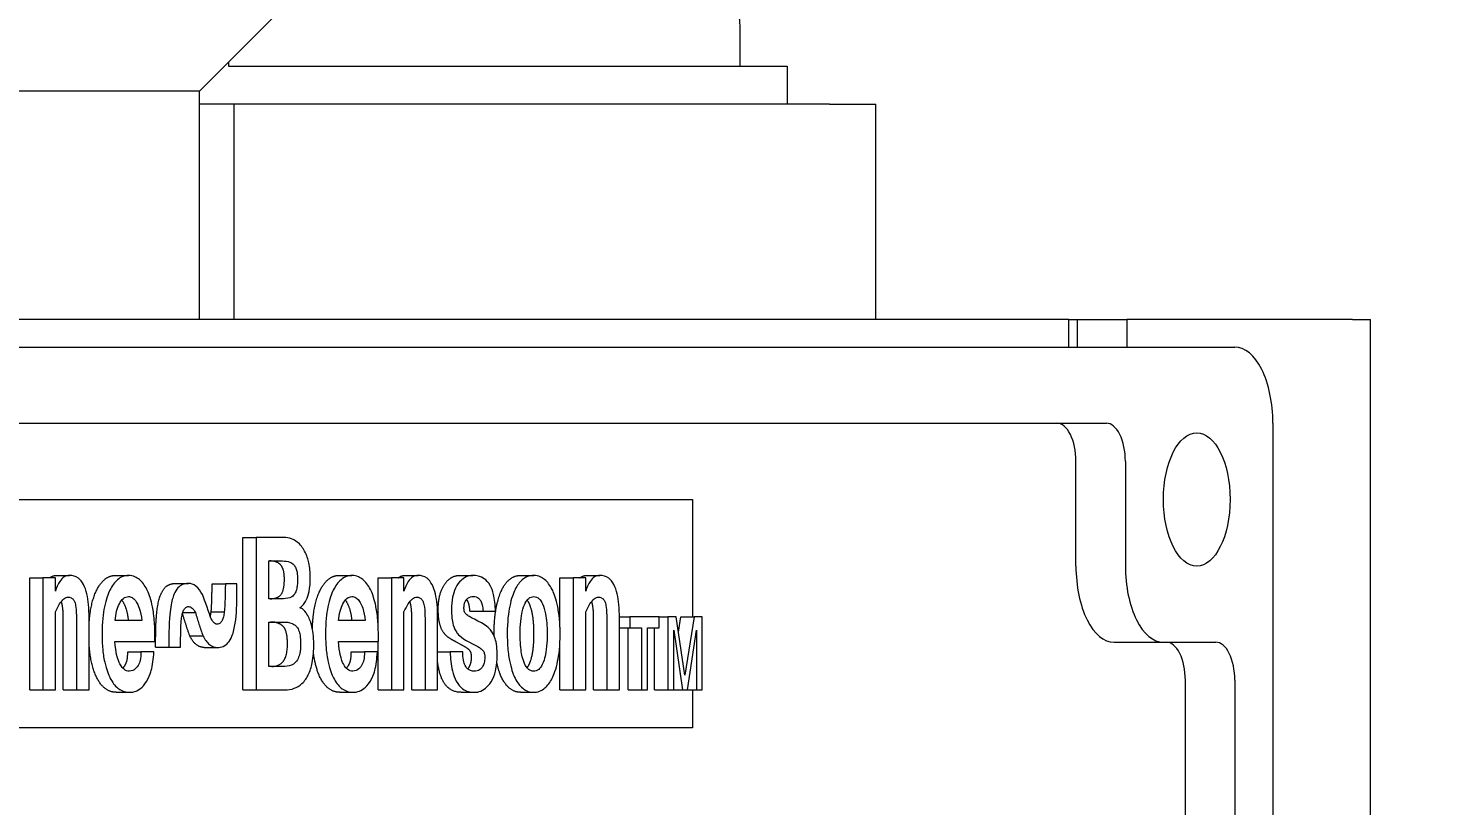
# Model space of a CAD drawing. Header units: inches. Extents: x 12 to 318, y 5 to 204.
# Drawn here: x 163.928 to 168.532, y 86.328 to 88.881 of the extents above; entities that cross this region are included whole.
import ezdxf

# ---------------------------------------------------------------- set-up
doc = ezdxf.new("R2010")
doc.units = ezdxf.units.IN
doc.header["$LTSCALE"] = 9.5
doc.header["$MEASUREMENT"] = 0
doc.layers.add('Dimension', color=7, linetype='Continuous', lineweight=25)
doc.layers.add('Visible', color=7, linetype='Continuous', lineweight=18)
doc.styles.add('Standard D-E', font='arial.ttf')
doc.dimstyles.new('in [mm] D-E NeptuneBenson', dxfattribs={"dimscale": 9.5, "dimtxt": 0.15, "dimasz": 0.098425, "dimexe": 0.125, "dimexo": 0.063, "dimgap": 0.031496, "dimtad": 0, "dimtih": 1, "dimtoh": 1, "dimdec": 4, "dimzin": 3, "dimdsep": 46, "dimlunit": 5, "dimtxsty": 'Standard D-E', "dimcen": 0.09, "dimdle": 0.393701, "dimclrd": 256, "dimclre": 256, "dimclrt": 256, "dimadec": 1, "dimazin": 1, "dimtfac": 1, "dimtofl": 0, "dimtmove": 0, "dimatfit": 3, "dimfxl": 1, "dimfrac": 1, "dimtolj": 1, "dimtzin": 4, "dimlwd": -1, "dimlwe": -1, "dimarcsym": 0})

# ---------------------------------------------------------------- blocks, each defined once
blk = doc.blocks.new('*D25')
at = {"layer": 'Defpoints', "color": 0, "transparency": 16777216}
for p in [(137.2788, 100.5872), (164.8169, 28.3143), (178.2296, 28.3143)]:
    blk.add_point(p, dxfattribs=at)
at = {"layer": 'Dimension', "transparency": 16777216}
for p, q in [((137.8773, 100.5872), (179.4171, 100.5872)), ((178.2296, 99.6522), (178.2296, 86.1841)), ((178.2296, 29.2493), (178.2296, 80.3049)), ((165.4154, 28.3143), (179.4171, 28.3143))]:
    blk.add_line(p, q, dxfattribs=at)
for points in [[(178.0737, 99.6522), (178.3854, 99.6522), (178.2296, 100.5872)], [(178.0737, 29.2493), (178.3854, 29.2493), (178.2296, 28.3143)]]:
    blk.add_solid(points, dxfattribs=at)
at = {"layer": 'Dimension', "transparency": 16777216, "char_height": 1.425, "attachment_point": 5, "style": 'Standard D-E'}
for s, insert in [('\\A1; 72{\\H1x;\\S1#4;} in', (178.2296, 84.9716)), ('\\A1;[1835.7 mm]', (178.2296, 82.0321))]:
    blk.add_mtext(s, dxfattribs=dict(at, insert=insert))
blk = doc.blocks.new('*D26')
at = {"layer": 'Defpoints', "color": 0, "transparency": 16777216}
for p in [(150.3667, 109.1743), (187.5123, 109.1743), (164.8169, 28.3143)]:
    blk.add_point(p, dxfattribs=at)
at = {"layer": 'Dimension', "transparency": 16777216}
for p, q in [((150.9652, 109.1743), (188.6998, 109.1743)), ((187.5123, 108.2393), (187.5123, 71.6989)), ((187.5123, 29.2493), (187.5123, 65.7897)), ((165.4154, 28.3143), (188.6998, 28.3143))]:
    blk.add_line(p, q, dxfattribs=at)
for points in [[(187.3564, 108.2393), (187.6681, 108.2393), (187.5123, 109.1743)], [(187.3564, 29.2493), (187.6681, 29.2493), (187.5123, 28.3143)]]:
    blk.add_solid(points, dxfattribs=at)
at = {"layer": 'Dimension', "transparency": 16777216, "char_height": 1.425, "attachment_point": 5, "style": 'Standard D-E'}
for s, insert in [('\\A1; 80{\\H1x;\\S7#8;} in', (187.5123, 70.4865)), ('\\A1;[2053.8 mm]', (187.5123, 67.5319))]:
    blk.add_mtext(s, dxfattribs=dict(at, insert=insert))

msp = doc.modelspace()

# ---------------------------------------------------------------- linework, layer by layer
at = {"layer": 'Visible'}
for p, q in [((164.491651, 88.674298), (164.741651, 88.924298)), ((166.266459, 88.756355), (166.266459, 88.881355)), ((164.58599, 88.768637), (164.58599, 88.756355)), ((164.58599, 88.756355), (165.506672, 88.756355)), ((165.506672, 88.756355), (166.421203, 88.756355)), ((166.421203, 88.756355), (166.421203, 88.631355)), ((164.491651, 88.674298), (135.491651, 88.674298)), ((164.491651, 87.924298), (164.491651, 88.674298)), ((165.506672, 88.631355), (164.491651, 88.631355)), ((164.603497, 88.631355), (164.603497, 87.924298)), ((166.172484, 88.631355), (165.506672, 88.631355)), ((166.559947, 88.631355), (166.172484, 88.631355)), ((166.559947, 88.631355), (166.712369, 88.631355)), ((166.712369, 87.924298), (166.712369, 88.631355)), ((167.346322, 87.924298), (160.946322, 87.924298)), ((167.346322, 87.834298), (167.346322, 87.924298)), ((167.346322, 87.924298), (167.373942, 87.924298)), ((167.373942, 87.924298), (167.536322, 87.924298)), ((167.373942, 87.834298), (167.373942, 87.924298)), ((167.536322, 87.924298), (167.536322, 87.834298)), ((168.277999, 87.924298), (167.536322, 87.924298)), ((168.277999, 87.924298), (168.336613, 87.924298)), ((168.336613, 85.424298), (168.336613, 87.924298)), ((161.141081, 87.834298), (167.891081, 87.834298)), ((161.562956, 87.584263), (167.469206, 87.584263)), ((168.016081, 87.584298), (168.016081, 83.219158)), ((167.369326, 87.115548), (167.369326, 87.459263)), ((167.531706, 87.459263), (167.531706, 87.115548)), ((162.922331, 87.334263), (166.109831, 87.334263)), ((166.109831, 87.334263), (166.109831, 86.949263)), ((164.633512, 86.709263), (164.633512, 87.209263)), ((164.633512, 87.209263), (164.676813, 87.209263)), ((164.676813, 87.209263), (164.676813, 86.709263)), ((164.767147, 87.209263), (164.676813, 87.209263)), ((164.71907, 87.13234), (164.764111, 87.13234)), ((164.71907, 87.008352), (164.71907, 87.13234)), ((163.933431, 86.709263), (163.933431, 87.076672)), ((163.933431, 87.076672), (163.976732, 87.076672)), ((164.017977, 87.076672), (163.976732, 87.076672)), ((163.976732, 87.076672), (163.976732, 86.709263)), ((164.017977, 87.032643), (164.017977, 87.076672)), ((164.021235, 87.084769), (164.064536, 87.084769)), ((164.214446, 87.084769), (164.257748, 87.084769)), ((164.948434, 87.084769), (164.991736, 87.084769)), ((165.078134, 86.914322), (165.078134, 87.076672)), ((165.078134, 87.076672), (165.121435, 87.076672)), ((165.16268, 87.076672), (165.121435, 87.076672)), ((165.121435, 87.076672), (165.121435, 86.709263)), ((165.16268, 87.032643), (165.16268, 87.076672)), ((165.165938, 87.084769), (165.209239, 87.084769)), ((165.34498, 87.084769), (165.388281, 87.084769)), ((165.545276, 87.084769), (165.588578, 87.084769)), ((165.674976, 87.076672), (165.718277, 87.076672)), ((165.674976, 86.914812), (165.674976, 87.076672)), ((165.759522, 87.076672), (165.718277, 87.076672)), ((165.718277, 87.076672), (165.718277, 86.709263)), ((165.759522, 87.032643), (165.759522, 87.076672)), ((165.76278, 87.084769), (165.806081, 87.084769)), ((164.411454, 87.058453), (164.454755, 87.058453)), ((164.532911, 87.057441), (164.576213, 87.057441)), ((164.614168, 87.057441), (164.576213, 87.057441)), ((164.614168, 87.027583), (164.614168, 87.057441)), ((164.766894, 87.008352), (164.71907, 87.008352)), ((164.820314, 86.978007), (164.820961, 86.978007)), ((165.378886, 86.96736), (165.422188, 86.96736)), ((165.422188, 86.96736), (165.462927, 86.96736)), ((164.017977, 86.709263), (164.017977, 86.964829)), ((164.043755, 86.709263), (164.043755, 86.943574)), ((164.087056, 86.943574), (164.087056, 86.709263)), ((164.128554, 86.709263), (164.128554, 86.946105)), ((164.301523, 86.936995), (164.213972, 86.936995)), ((164.436249, 86.963311), (164.477528, 86.963311)), ((164.529369, 86.965336), (164.57267, 86.965336)), ((164.71907, 86.931935), (164.767147, 86.931935)), ((164.71907, 86.786186), (164.71907, 86.931935)), ((165.035511, 86.936995), (164.94796, 86.936995)), ((165.16268, 86.709263), (165.16268, 86.964829)), ((165.188458, 86.709263), (165.188458, 86.943574)), ((165.231759, 86.943574), (165.231759, 86.709263)), ((165.273257, 86.709263), (165.273257, 86.946105)), ((165.759522, 86.709263), (165.759522, 86.964829)), ((165.7853, 86.709263), (165.7853, 86.943574)), ((165.828601, 86.943574), (165.828601, 86.709263)), ((165.870091, 86.949263), (165.904384, 86.949263)), ((165.870099, 86.709263), (165.870099, 86.946105)), ((166.0007, 86.949263), (165.904384, 86.949263)), ((165.904384, 86.949263), (165.904384, 86.91234)), ((166.0007, 86.91234), (166.0007, 86.949263)), ((166.0007, 86.949263), (166.029003, 86.949263)), ((166.056209, 86.949263), (166.029003, 86.949263)), ((166.029003, 86.949263), (166.029003, 86.709263)), ((166.085481, 86.75736), (166.056209, 86.949263)), ((166.064008, 86.898134), (166.071936, 86.949263)), ((166.071936, 86.949263), (166.115238, 86.949263)), ((166.115238, 86.949263), (166.085481, 86.75736)), ((166.142323, 86.949263), (166.115238, 86.949263)), ((166.142323, 86.709263), (166.142323, 86.949263)), ((164.344539, 86.867663), (164.344539, 86.892461)), ((164.347183, 86.849445), (164.347183, 86.879809)), ((164.390484, 86.879809), (164.390484, 86.849445)), ((164.459278, 86.886388), (164.502579, 86.886388)), ((165.078527, 86.867663), (165.078527, 86.892461)), ((165.870099, 86.91234), (165.904384, 86.91234)), ((165.898978, 86.709263), (165.898978, 86.91234)), ((165.904384, 86.91234), (165.942279, 86.91234)), ((165.942279, 86.91234), (165.942279, 86.709263)), ((165.962562, 86.91234), (166.0007, 86.91234)), ((165.962562, 86.709263), (165.962562, 86.91234)), ((165.985702, 86.709263), (165.985702, 86.91234)), ((166.048436, 86.905052), (166.076857, 86.709263)), ((166.048436, 86.709263), (166.048436, 86.905052)), ((166.094226, 86.709263), (166.122768, 86.905052)), ((166.122768, 86.905052), (166.122768, 86.709263)), ((164.213466, 86.867663), (164.344539, 86.867663)), ((164.255691, 86.833757), (164.298993, 86.833757)), ((164.34125, 86.833757), (164.298993, 86.833757)), ((164.347183, 86.849445), (164.390484, 86.849445)), ((164.390484, 86.849445), (164.428692, 86.849445)), ((164.506596, 86.848433), (164.549897, 86.848433)), ((164.947454, 86.867663), (165.078527, 86.867663)), ((164.989679, 86.833757), (165.032981, 86.833757)), ((165.075238, 86.833757), (165.032981, 86.833757)), ((165.078134, 86.709263), (165.078134, 86.867663)), ((165.273257, 86.833757), (165.314141, 86.833757)), ((165.355386, 86.833757), (165.314141, 86.833757)), ((165.674976, 86.709263), (165.674976, 86.871118)), ((167.494326, 86.865548), (167.656706, 86.865548)), ((167.656706, 86.865548), (167.828564, 86.865548)), ((164.771702, 86.786186), (164.71907, 86.786186)), ((167.728684, 84.396024), (167.728684, 86.740548)), ((167.891064, 86.740548), (167.891064, 83.94147)), ((163.933431, 86.709263), (163.976732, 86.709263)), ((163.976732, 86.709263), (164.017977, 86.709263)), ((164.043755, 86.709263), (164.087056, 86.709263)), ((164.087056, 86.709263), (164.128554, 86.709263)), ((164.217483, 86.701166), (164.260784, 86.701166)), ((164.633512, 86.709263), (164.676813, 86.709263)), ((164.676813, 86.709263), (164.771702, 86.709263)), ((164.951471, 86.701166), (164.994772, 86.701166)), ((165.078134, 86.709263), (165.121435, 86.709263)), ((165.121435, 86.709263), (165.16268, 86.709263)), ((165.188458, 86.709263), (165.231759, 86.709263)), ((165.231759, 86.709263), (165.273257, 86.709263)), ((165.350546, 86.701166), (165.393848, 86.701166)), ((165.545276, 86.701166), (165.588578, 86.701166)), ((165.674976, 86.709263), (165.718277, 86.709263)), ((165.718277, 86.709263), (165.759522, 86.709263)), ((165.7853, 86.709263), (165.828601, 86.709263)), ((165.828601, 86.709263), (165.870099, 86.709263)), ((165.898978, 86.709263), (165.942279, 86.709263)), ((165.942279, 86.709263), (165.962562, 86.709263)), ((165.985702, 86.709263), (166.029003, 86.709263)), ((166.029003, 86.709263), (166.048436, 86.709263)), ((166.048436, 86.709263), (166.076857, 86.709263)), ((166.076857, 86.709263), (166.094226, 86.709263)), ((166.094226, 86.709263), (166.122768, 86.709263)), ((166.109831, 86.709263), (166.109831, 86.584263)), ((166.122768, 86.709263), (166.142323, 86.709263)), ((166.109831, 86.584263), (163.497046, 86.584263))]:
    msp.add_line(p, q, dxfattribs=at)
msp.add_arc((166.016459, 88.881355), 0.25, 0, 90, dxfattribs=at)
for centre, major_axis in [((167.891081, 87.584298), (0, 0.25)), ((167.306826, 87.459263), (0, 0.125)), ((167.469206, 87.459263), (0, 0.125)), ((167.494326, 87.115548), (0, -0.25)), ((167.656706, 87.115548), (0, -0.25)), ((167.666184, 86.740548), (0, 0.125)), ((167.828564, 86.740548), (0, 0.125))]:
    msp.add_ellipse(centre, major_axis=major_axis, ratio=0.5, start_param=4.71238898, end_param=6.28318531, dxfattribs=at)
msp.add_ellipse((167.766081, 87.334298), major_axis=(0, 0.21875), ratio=0.5, dxfattribs=at)
for points, degree, knots in [([(164.854951, 87.076672), (164.854951, 87.085345), (164.854556, 87.093968), (164.852859, 87.110647), (164.851606, 87.11856), (164.847514, 87.136984), (164.84344, 87.151016), (164.830093, 87.176233), (164.822042, 87.186535), (164.801383, 87.202501), (164.786865, 87.209263), (164.767147, 87.209263)], 3, [-1.37022204, -1.37022204, -1.37022204, -1.37022204, -1.13367687, -1.13367687, -0.90603204, -0.90603204, -0.58386018, -0.58386018, -0.30050429, -0.30050429, 0, 0, 0, 0]), ([(164.764111, 87.13234), (164.771672, 87.13234), (164.780165, 87.131475), (164.79127, 87.126904), (164.79628, 87.12429), (164.803871, 87.116124), (164.806023, 87.112316), (164.809672, 87.104076), (164.810788, 87.099322), (164.812785, 87.087536), (164.8132, 87.079085), (164.8132, 87.071105)], 3, [-0.217883978, -0.217883978, -0.217883978, -0.217883978, -0.151492323, -0.151492323, -0.118749394, -0.118749394, -0.094641913, -0.094641913, -0.060812242, -0.060812242, 0, 0, 0, 0]), ([(164.064536, 87.084769), (164.058519, 87.084769), (164.052524, 87.083308), (164.041418, 87.076486), (164.036486, 87.071532), (164.026249, 87.056105), (164.021654, 87.045061), (164.017977, 87.032643)], 3, [-0.286997863, -0.286997863, -0.286997863, -0.286997863, -0.195305384, -0.195305384, -0.109970073, -0.109970073, 0, 0, 0, 0]), ([(164.128554, 86.946105), (164.128554, 86.960426), (164.128042, 86.975039), (164.12558, 87.001172), (164.123825, 87.013079), (164.118499, 87.035582), (164.114945, 87.045842), (164.105498, 87.063767), (164.099824, 87.070565), (164.084404, 87.082338), (164.074323, 87.084769), (164.064536, 87.084769)], 3, [-0.549838036, -0.549838036, -0.549838036, -0.549838036, -0.440760651, -0.440760651, -0.347374274, -0.347374274, -0.251258835, -0.251258835, -0.149149172, -0.149149172, 0, 0, 0, 0]), ([(164.128554, 86.925254), (164.130016, 86.950486), (164.140054, 87.007846), (164.16308, 87.057441), (164.195469, 87.084769), (164.214446, 87.084769)], 2, [0.38083015, 0.38083015, 0.38083015, 1, 2, 3, 4, 4, 4]), ([(164.257748, 87.084769), (164.251495, 87.084769), (164.245277, 87.083656), (164.23248, 87.078586), (164.226844, 87.074785), (164.212441, 87.062385), (164.203936, 87.051071), (164.19073, 87.024402), (164.184073, 87.007157), (164.174491, 86.959933), (164.170956, 86.931601), (164.170956, 86.892967)], 3, [-1.49193162, -1.49193162, -1.49193162, -1.49193162, -1.29030138, -1.29030138, -1.0712515, -1.0712515, -0.64119148, -0.64119148, -0.29439022, -0.29439022, 0, 0, 0, 0]), ([(164.344539, 86.892461), (164.344539, 86.909937), (164.343822, 86.927467), (164.340117, 86.965014), (164.337235, 86.979903), (164.33006, 87.011653), (164.324049, 87.027346), (164.311245, 87.052984), (164.30301, 87.063732), (164.285631, 87.078022), (164.273967, 87.084769), (164.257748, 87.084769)], 3, [-0.953742878, -0.953742878, -0.953742878, -0.953742878, -0.864238922, -0.864238922, -0.757751945, -0.757751945, -0.52950742, -0.52950742, -0.247180323, -0.247180323, 0, 0, 0, 0]), ([(164.8132, 87.071105), (164.8132, 87.065012), (164.812942, 87.058824), (164.811709, 87.047681), (164.810826, 87.04265), (164.808105, 87.032855), (164.806246, 87.028436), (164.802017, 87.021735), (164.798954, 87.017901), (164.785982, 87.009868), (164.776314, 87.008352), (164.766894, 87.008352)], 3, [-0.570946972, -0.570946972, -0.570946972, -0.570946972, -0.453612383, -0.453612383, -0.351244571, -0.351244571, -0.237936486, -0.237936486, -0.143553355, -0.143553355, 0, 0, 0, 0]), ([(164.820285, 86.977987), (164.824473, 86.980861), (164.828549, 86.984477), (164.83581, 86.993198), (164.839006, 86.998103), (164.845889, 87.012133), (164.848956, 87.021684), (164.853898, 87.046439), (164.854951, 87.061598), (164.854951, 87.076672)], 3, [-0.332004447, -0.332004447, -0.332004447, -0.332004447, -0.264558277, -0.264558277, -0.202993513, -0.202993513, -0.114860808, -0.114860808, 0, 0, 0, 0]), ([(164.861875, 86.909689), (164.862843, 86.943852), (164.874042, 87.007846), (164.897068, 87.057441), (164.929457, 87.084769), (164.948434, 87.084769)], 2, [0.19355846, 0.19355846, 0.19355846, 1, 2, 3, 4, 4, 4]), ([(164.991736, 87.084769), (164.985483, 87.084769), (164.979265, 87.083656), (164.966468, 87.078586), (164.960832, 87.074785), (164.946429, 87.062385), (164.937924, 87.051071), (164.924718, 87.024402), (164.918061, 87.007157), (164.908479, 86.959933), (164.904944, 86.931601), (164.904944, 86.892967)], 3, [-1.49193162, -1.49193162, -1.49193162, -1.49193162, -1.29030138, -1.29030138, -1.0712515, -1.0712515, -0.64119148, -0.64119148, -0.29439022, -0.29439022, 0, 0, 0, 0]), ([(165.078527, 86.892461), (165.078527, 86.909937), (165.07781, 86.927467), (165.074105, 86.965014), (165.071223, 86.979903), (165.064048, 87.011653), (165.058037, 87.027346), (165.045233, 87.052984), (165.036998, 87.063732), (165.019619, 87.078022), (165.007955, 87.084769), (164.991736, 87.084769)], 3, [-0.953742878, -0.953742878, -0.953742878, -0.953742878, -0.864238922, -0.864238922, -0.757751945, -0.757751945, -0.52950742, -0.52950742, -0.247180323, -0.247180323, 0, 0, 0, 0]), ([(165.209239, 87.084769), (165.203222, 87.084769), (165.197227, 87.083308), (165.186121, 87.076486), (165.181189, 87.071532), (165.170952, 87.056105), (165.166357, 87.045061), (165.16268, 87.032643)], 3, [-0.286997863, -0.286997863, -0.286997863, -0.286997863, -0.195305384, -0.195305384, -0.109970073, -0.109970073, 0, 0, 0, 0]), ([(165.273257, 86.946105), (165.273257, 86.960426), (165.272745, 86.975039), (165.270283, 87.001172), (165.268528, 87.013079), (165.263202, 87.035582), (165.259648, 87.045842), (165.250201, 87.063767), (165.244527, 87.070565), (165.229107, 87.082338), (165.219026, 87.084769), (165.209239, 87.084769)], 3, [-0.549838036, -0.549838036, -0.549838036, -0.549838036, -0.440760651, -0.440760651, -0.347374274, -0.347374274, -0.251258835, -0.251258835, -0.149149172, -0.149149172, 0, 0, 0, 0]), ([(165.388281, 87.084769), (165.381158, 87.084769), (165.374038, 87.083435), (165.359146, 87.076752), (165.353023, 87.071604), (165.344054, 87.062691), (165.337718, 87.055136), (165.326932, 87.032547), (165.323935, 87.02164), (165.319589, 87.000755), (165.318443, 86.987794), (165.318443, 86.974445)], 3, [-0.380184833, -0.380184833, -0.380184833, -0.380184833, -0.319898495, -0.319898495, -0.251008997, -0.251008997, -0.172372504, -0.172372504, -0.101722902, -0.101722902, 0, 0, 0, 0]), ([(165.462927, 86.96736), (165.462797, 86.977386), (165.462267, 86.987459), (165.460191, 87.006075), (165.458754, 87.014649), (165.453949, 87.034095), (165.450181, 87.043947), (165.439706, 87.062206), (165.432975, 87.069225), (165.414014, 87.082218), (165.400727, 87.084769), (165.388281, 87.084769)], 3, [-0.545887419, -0.545887419, -0.545887419, -0.545887419, -0.469637173, -0.469637173, -0.400904814, -0.400904814, -0.30477701, -0.30477701, -0.189676686, -0.189676686, 0, 0, 0, 0]), ([(165.588578, 87.084769), (165.581931, 87.084769), (165.575302, 87.083642), (165.561486, 87.078293), (165.555527, 87.074195), (165.542114, 87.062636), (165.534357, 87.052234), (165.521807, 87.026725), (165.515137, 87.009196), (165.505595, 86.962444), (165.501786, 86.933734), (165.501786, 86.892967)], 3, [-1.56801299, -1.56801299, -1.56801299, -1.56801299, -1.35973826, -1.35973826, -1.12707481, -1.12707481, -0.69333235, -0.69333235, -0.31064426, -0.31064426, 0, 0, 0, 0]), ([(165.675369, 86.892967), (165.675369, 86.910405), (165.674655, 86.927912), (165.670972, 86.965082), (165.668126, 86.979829), (165.66027, 87.0144), (165.653716, 87.029674), (165.642075, 87.052984), (165.63384, 87.063732), (165.616461, 87.078022), (165.604797, 87.084769), (165.588578, 87.084769)], 3, [-0.854658685, -0.854658685, -0.854658685, -0.854658685, -0.788718433, -0.788718433, -0.711388555, -0.711388555, -0.52950742, -0.52950742, -0.247180323, -0.247180323, 0, 0, 0, 0]), ([(165.806081, 87.084769), (165.800065, 87.084769), (165.794069, 87.083308), (165.782963, 87.076486), (165.778031, 87.071532), (165.767794, 87.056105), (165.763199, 87.045061), (165.759522, 87.032643)], 3, [-0.286997863, -0.286997863, -0.286997863, -0.286997863, -0.195305384, -0.195305384, -0.109970073, -0.109970073, 0, 0, 0, 0]), ([(165.870099, 86.946105), (165.870099, 86.960426), (165.869587, 86.975039), (165.867125, 87.001172), (165.865371, 87.013079), (165.860044, 87.035582), (165.85649, 87.045842), (165.847043, 87.063767), (165.841369, 87.070565), (165.82595, 87.082338), (165.815868, 87.084769), (165.806081, 87.084769)], 3, [-0.549838036, -0.549838036, -0.549838036, -0.549838036, -0.440760651, -0.440760651, -0.347374274, -0.347374274, -0.251258835, -0.251258835, -0.149149172, -0.149149172, 0, 0, 0, 0]), ([(164.017977, 86.964829), (164.022169, 86.974526), (164.026834, 86.983867), (164.036164, 86.998292), (164.040824, 87.003999), (164.050385, 87.011446), (164.055102, 87.013412), (164.059981, 87.013412)], 3, [-0.254147783, -0.254147783, -0.254147783, -0.254147783, -0.156374809, -0.156374809, -0.074354364, -0.074354364, 0, 0, 0, 0]), ([(164.059981, 87.013412), (164.063073, 87.013412), (164.066259, 87.012907), (164.071864, 87.01034), (164.074386, 87.008484), (164.078802, 87.002921), (164.080257, 86.999869), (164.083017, 86.992522), (164.084187, 86.986751), (164.086547, 86.970013), (164.087056, 86.956684), (164.087056, 86.943574)], 3, [-0.243715019, -0.243715019, -0.243715019, -0.243715019, -0.209104446, -0.209104446, -0.179401679, -0.179401679, -0.150757457, -0.150757457, -0.099891353, -0.099891353, 0, 0, 0, 0]), ([(164.213972, 86.936995), (164.214891, 86.947562), (164.216475, 86.957783), (164.221251, 86.976455), (164.224265, 86.984566), (164.23199, 86.999441), (164.236328, 87.005146), (164.246373, 87.013492), (164.251983, 87.015437), (164.257748, 87.015437)], 3, [-0.311667492, -0.311667492, -0.311667492, -0.311667492, -0.237050543, -0.237050543, -0.16576507, -0.16576507, -0.087852602, -0.087852602, 0, 0, 0, 0]), ([(164.257748, 87.015437), (164.261852, 87.015437), (164.265918, 87.014458), (164.273641, 87.010082), (164.27717, 87.006871), (164.286542, 86.994588), (164.290755, 86.984191), (164.297355, 86.964871), (164.300021, 86.95137), (164.301523, 86.936995)], 3, [-0.251457438, -0.251457438, -0.251457438, -0.251457438, -0.21404187, -0.21404187, -0.178283825, -0.178283825, -0.111899249, -0.111899249, 0, 0, 0, 0]), ([(164.454755, 87.058453), (164.44844, 87.058453), (164.442026, 87.057452), (164.430766, 87.052816), (164.42535, 87.049599), (164.415247, 87.03866), (164.410949, 87.031404), (164.403874, 87.013853), (164.399786, 87.000585), (164.393745, 86.963023), (164.390484, 86.933078), (164.390484, 86.879809)], 3, [-2.38343253, -2.38343253, -2.38343253, -2.38343253, -1.8060438, -1.8060438, -1.33277788, -1.33277788, -0.86133468, -0.86133468, -0.40590851, -0.40590851, 0, 0, 0, 0]), ([(164.500555, 87.022016), (164.494437, 87.033762), (164.487496, 87.043074), (164.471663, 87.055671), (164.463314, 87.058453), (164.454755, 87.058453)], 3, [-0.259669604, -0.259669604, -0.259669604, -0.259669604, -0.130428825, -0.130428825, 0, 0, 0, 0]), ([(164.527377, 86.947623), (164.525722, 86.95262), (164.507604, 87.007318), (164.501507, 87.0205), (164.501126, 87.021259), (164.500738, 87.021824), (164.500642, 87.021946), (164.500555, 87.022016)], 3, [-0.0812338479, -0.0812338479, -0.0812338479, -0.0812338479, -0.0063211266, -0.0063211266, -0.0014322504, -0.0014322504, 0, 0, 0, 0]), ([(164.549897, 86.848433), (164.556257, 86.848433), (164.562729, 86.849448), (164.577064, 86.855461), (164.582125, 86.860464), (164.589706, 86.868804), (164.594132, 86.876405), (164.60276, 86.898102), (164.606116, 86.912806), (164.612872, 86.957183), (164.614168, 86.992695), (164.614168, 87.027583)], 3, [-0.589636819, -0.589636819, -0.589636819, -0.589636819, -0.553532833, -0.553532833, -0.506526146, -0.506526146, -0.40328783, -0.40328783, -0.265842047, -0.265842047, 0, 0, 0, 0]), ([(164.576213, 87.057441), (164.575047, 87.009047), (164.574573, 86.994541), (164.574033, 86.980324), (164.573505, 86.971344), (164.57267, 86.965336)], 3, [-0.0733444233, -0.0733444233, -0.0733444233, -0.0733444233, -0.047519074, -0.047519074, 0, 0, 0, 0]), ([(164.94796, 86.936995), (164.948879, 86.947562), (164.950463, 86.957783), (164.955238, 86.976455), (164.958253, 86.984566), (164.965977, 86.999441), (164.970316, 87.005146), (164.980361, 87.013492), (164.985971, 87.015437), (164.991736, 87.015437)], 3, [-0.311667492, -0.311667492, -0.311667492, -0.311667492, -0.237050543, -0.237050543, -0.16576507, -0.16576507, -0.087852602, -0.087852602, 0, 0, 0, 0]), ([(164.991736, 87.015437), (164.99584, 87.015437), (164.999906, 87.014458), (165.007629, 87.010082), (165.011158, 87.006871), (165.02053, 86.994588), (165.024743, 86.984191), (165.031343, 86.964871), (165.034009, 86.95137), (165.035511, 86.936995)], 3, [-0.251457438, -0.251457438, -0.251457438, -0.251457438, -0.21404187, -0.21404187, -0.178283825, -0.178283825, -0.111899249, -0.111899249, 0, 0, 0, 0]), ([(165.16268, 86.964829), (165.166872, 86.974526), (165.171538, 86.983867), (165.180867, 86.998292), (165.185527, 87.003999), (165.195088, 87.011446), (165.199805, 87.013412), (165.204684, 87.013412)], 3, [-0.254147783, -0.254147783, -0.254147783, -0.254147783, -0.156374809, -0.156374809, -0.074354364, -0.074354364, 0, 0, 0, 0]), ([(165.204684, 87.013412), (165.207777, 87.013412), (165.210962, 87.012907), (165.216567, 87.01034), (165.219089, 87.008484), (165.223505, 87.002921), (165.22496, 86.999869), (165.22772, 86.992522), (165.22889, 86.986751), (165.23125, 86.970013), (165.231759, 86.956684), (165.231759, 86.943574)], 3, [-0.243715019, -0.243715019, -0.243715019, -0.243715019, -0.209104446, -0.209104446, -0.179401679, -0.179401679, -0.150757457, -0.150757457, -0.099891353, -0.099891353, 0, 0, 0, 0]), ([(165.359688, 86.979506), (165.359688, 86.981666), (165.359793, 86.983813), (165.360246, 86.987951), (165.360581, 86.989902), (165.36188, 86.995271), (165.363087, 86.99827), (165.366782, 87.004829), (165.369605, 87.007809), (165.378074, 87.014135), (165.384538, 87.015437), (165.390558, 87.015437)], 3, [-0.199332402, -0.199332402, -0.199332402, -0.199332402, -0.182867861, -0.182867861, -0.167049192, -0.167049192, -0.137423155, -0.137423155, -0.091748754, -0.091748754, 0, 0, 0, 0]), ([(165.390558, 87.015437), (165.396613, 87.015437), (165.402563, 87.013984), (165.410288, 87.007846), (165.412743, 87.005008), (165.416908, 86.997524), (165.41851, 86.993166), (165.421233, 86.981686), (165.421961, 86.974533), (165.422188, 86.96736)], 3, [-0.223385569, -0.223385569, -0.223385569, -0.223385569, -0.140059831, -0.140059831, -0.096765916, -0.096765916, -0.05477189, -0.05477189, 0, 0, 0, 0]), ([(165.544296, 86.892967), (165.544296, 86.90645), (165.544738, 86.920429), (165.547222, 86.947415), (165.549056, 86.957596), (165.553824, 86.978751), (165.557235, 86.987305), (165.564514, 87.001888), (165.56876, 87.006544), (165.577394, 87.013636), (165.582932, 87.015437), (165.588578, 87.015437)], 3, [-0.22807944, -0.22807944, -0.22807944, -0.22807944, -0.205294754, -0.205294754, -0.181748055, -0.181748055, -0.142221383, -0.142221383, -0.086038211, -0.086038211, 0, 0, 0, 0]), ([(165.588578, 87.015437), (165.59169, 87.015437), (165.594783, 87.01486), (165.601647, 87.012011), (165.604477, 87.009746), (165.610691, 87.004101), (165.614479, 86.99849), (165.622085, 86.982051), (165.625217, 86.970711), (165.631135, 86.939933), (165.632859, 86.918714), (165.632859, 86.892967)], 3, [-0.485256347, -0.485256347, -0.485256347, -0.485256347, -0.453784115, -0.453784115, -0.414355835, -0.414355835, -0.320828378, -0.320828378, -0.196193606, -0.196193606, 0, 0, 0, 0]), ([(165.759522, 86.964829), (165.763714, 86.974526), (165.76838, 86.983867), (165.77771, 86.998292), (165.782369, 87.003999), (165.791931, 87.011446), (165.796648, 87.013412), (165.801526, 87.013412)], 3, [-0.254147783, -0.254147783, -0.254147783, -0.254147783, -0.156374809, -0.156374809, -0.074354364, -0.074354364, 0, 0, 0, 0]), ([(165.801526, 87.013412), (165.804619, 87.013412), (165.807804, 87.012907), (165.813409, 87.01034), (165.815931, 87.008484), (165.820347, 87.002921), (165.821802, 86.999869), (165.824563, 86.992522), (165.825732, 86.986751), (165.828092, 86.970013), (165.828601, 86.956684), (165.828601, 86.943574)], 3, [-0.243715019, -0.243715019, -0.243715019, -0.243715019, -0.209104446, -0.209104446, -0.179401679, -0.179401679, -0.150757457, -0.150757457, -0.099891353, -0.099891353, 0, 0, 0, 0]), ([(164.043755, 86.943574), (164.043755, 86.983048), (164.037374, 86.998674), (164.037186, 86.999104)], 2, [0, 0, 0, 1, 1.02920813, 1.02920813, 1.02920813]), ([(164.258222, 86.936995), (164.254679, 86.970902), (164.239737, 86.999488), (164.236006, 87.004014)], 2, [0, 0, 0, 1, 1.28376973, 1.28376973, 1.28376973]), ([(164.431729, 86.94155), (164.432431, 86.947237), (164.433397, 86.952901), (164.435894, 86.962635), (164.437336, 86.966828), (164.441036, 86.974206), (164.443229, 86.977112), (164.448744, 86.981581), (164.451995, 86.982542), (164.455261, 86.982542)], 3, [-0.174010342, -0.174010342, -0.174010342, -0.174010342, -0.129365784, -0.129365784, -0.090658973, -0.090658973, -0.049771795, -0.049771795, 0, 0, 0, 0]), ([(164.455261, 86.982542), (164.457232, 86.982542), (164.459183, 86.982146), (164.463061, 86.980527), (164.464947, 86.979312), (164.470765, 86.974288), (164.474341, 86.969219), (164.477528, 86.963311)], 3, [-0.126574619, -0.126574619, -0.126574619, -0.126574619, -0.096544816, -0.096544816, -0.066224916, -0.066224916, 0, 0, 0, 0]), ([(164.866591, 86.85906), (164.866591, 86.870832), (164.865858, 86.882421), (164.862935, 86.905518), (164.860821, 86.916154), (164.854113, 86.938229), (164.848779, 86.950899), (164.835618, 86.970136), (164.831778, 86.973417), (164.82645, 86.977075), (164.823402, 86.978171), (164.820285, 86.977987)], 3, [-0.236404936, -0.236404936, -0.236404936, -0.236404936, -0.1893821, -0.1893821, -0.141231453, -0.141231453, -0.08584592, -0.08584592, -0.047520192, -0.047520192, 0, 0, 0, 0]), ([(164.99221, 86.936995), (164.988667, 86.970902), (164.973724, 86.999488), (164.969994, 87.004014)], 2, [0, 0, 0, 1, 1.28376973, 1.28376973, 1.28376973]), ([(165.188458, 86.943574), (165.188458, 86.983048), (165.182077, 86.998674), (165.181889, 86.999104)], 2, [0, 0, 0, 1, 1.02920813, 1.02920813, 1.02920813]), ([(165.318443, 86.974445), (165.318443, 86.964623), (165.318853, 86.95454), (165.320779, 86.937844), (165.322114, 86.92986), (165.327955, 86.91015), (165.332162, 86.903169), (165.338924, 86.893087), (165.346373, 86.881844), (165.378159, 86.865639)], 3, [-1.28758631, -1.28758631, -1.28758631, -1.28758631, -1.00763885, -1.00763885, -0.79953504, -0.79953504, -0.49991727, -0.49991727, 0, 0, 0, 0]), ([(165.405487, 86.934971), (165.387876, 86.943425), (165.378598, 86.948672), (165.36769, 86.956289), (165.365089, 86.958764), (165.362533, 86.962197), (165.361746, 86.963427), (165.360873, 86.965497), (165.360614, 86.96627), (165.359674, 86.970973), (165.359688, 86.975342), (165.359688, 86.979506)], 3, [-0.131420243, -0.131420243, -0.131420243, -0.131420243, -0.085737183, -0.085737183, -0.052375851, -0.052375851, -0.038599816, -0.038599816, -0.031728135, -0.031728135, 0, 0, 0, 0]), ([(165.589558, 86.892967), (165.589558, 86.924344), (165.582726, 86.970396), (165.572538, 86.996973), (165.566888, 87.003949)], 2, [0, 0, 0, 1, 2, 2.7505137, 2.7505137, 2.7505137]), ([(165.7853, 86.943574), (165.7853, 86.983048), (165.77892, 86.998674), (165.778731, 86.999104)], 2, [0, 0, 0, 1, 1.02920813, 1.02920813, 1.02920813]), ([(164.428692, 86.849445), (164.428949, 86.868315), (164.429358, 86.892022), (164.430427, 86.923524), (164.430983, 86.935026), (164.431729, 86.94155)], 3, [-0.129093531, -0.129093531, -0.129093531, -0.129093531, -0.050994454, -0.050994454, 0, 0, 0, 0]), ([(164.477528, 86.963311), (164.481299, 86.950285), (164.48525, 86.937463), (164.493603, 86.911814), (164.498019, 86.898991), (164.502579, 86.886388)], 3, [-0.23324276, -0.23324276, -0.23324276, -0.23324276, -0.118545851, -0.118545851, 0, 0, 0, 0]), ([(164.549138, 86.92485), (164.5472, 86.92485), (164.545292, 86.925323), (164.541484, 86.927248), (164.53964, 86.928699), (164.533872, 86.934735), (164.530377, 86.940871), (164.527377, 86.947623)], 3, [-0.128632551, -0.128632551, -0.128632551, -0.128632551, -0.099126524, -0.099126524, -0.068837122, -0.068837122, 0, 0, 0, 0]), ([(164.57267, 86.965336), (164.571988, 86.959739), (164.571047, 86.954145), (164.568613, 86.944595), (164.56721, 86.940492), (164.563557, 86.933245), (164.561321, 86.930343), (164.555771, 86.925837), (164.552464, 86.92485), (164.549138, 86.92485)], 3, [-0.172747525, -0.172747525, -0.172747525, -0.172747525, -0.128926767, -0.128926767, -0.091254657, -0.091254657, -0.050695576, -0.050695576, 0, 0, 0, 0]), ([(164.767147, 86.931935), (164.776015, 86.931935), (164.786313, 86.930948), (164.79767, 86.926014), (164.803907, 86.923166), (164.811256, 86.915162), (164.814148, 86.911508), (164.81922, 86.899683), (164.820489, 86.893768), (164.822814, 86.879489), (164.823321, 86.869007), (164.823321, 86.85906)], 3, [-0.627216897, -0.627216897, -0.627216897, -0.627216897, -0.26355814, -0.26355814, -0.153530989, -0.153530989, -0.114232774, -0.114232774, -0.075797609, -0.075797609, 0, 0, 0, 0]), ([(165.468999, 86.821105), (165.468999, 86.831402), (165.46852, 86.841835), (165.465904, 86.863202), (165.463912, 86.871193), (165.458473, 86.888777), (165.45401, 86.895992), (165.447309, 86.905628), (165.438226, 86.919208), (165.405487, 86.934971)], 3, [-1.26579165, -1.26579165, -1.26579165, -1.26579165, -1.09964579, -1.09964579, -0.91097669, -0.91097669, -0.51319308, -0.51319308, 0, 0, 0, 0]), ([(164.170956, 86.892967), (164.170956, 86.876204), (164.171612, 86.859312), (164.174251, 86.83197), (164.176135, 86.816853), (164.185434, 86.775106), (164.192144, 86.759156), (164.204603, 86.734277), (164.213183, 86.72308), (164.231112, 86.7084), (164.243382, 86.701166), (164.260784, 86.701166)], 3, [-1.15207317, -1.15207317, -1.15207317, -1.15207317, -0.93289171, -0.93289171, -0.78803686, -0.78803686, -0.5752915, -0.5752915, -0.26521632, -0.26521632, 0, 0, 0, 0]), ([(164.502579, 86.886388), (164.505632, 86.8802), (164.50895, 86.874629), (164.516088, 86.865042), (164.519825, 86.861087), (164.532103, 86.851238), (164.540921, 86.848433), (164.549897, 86.848433)], 3, [-0.267811712, -0.267811712, -0.267811712, -0.267811712, -0.201580456, -0.201580456, -0.136795366, -0.136795366, 0, 0, 0, 0]), ([(164.904944, 86.892967), (164.904944, 86.876204), (164.9056, 86.859312), (164.908239, 86.83197), (164.910123, 86.816853), (164.919422, 86.775106), (164.926131, 86.759156), (164.938591, 86.734277), (164.947171, 86.72308), (164.9651, 86.7084), (164.977369, 86.701166), (164.994772, 86.701166)], 3, [-1.15207317, -1.15207317, -1.15207317, -1.15207317, -0.93289171, -0.93289171, -0.78803686, -0.78803686, -0.5752915, -0.5752915, -0.26521632, -0.26521632, 0, 0, 0, 0]), ([(165.501786, 86.892967), (165.501786, 86.875545), (165.502467, 86.85798), (165.505902, 86.822462), (165.508445, 86.808189), (165.516355, 86.77281), (165.522669, 86.75739), (165.534873, 86.732969), (165.543133, 86.722191), (165.563913, 86.705122), (165.576121, 86.701166), (165.588578, 86.701166)], 3, [-0.559807611, -0.559807611, -0.559807611, -0.559807611, -0.508752242, -0.508752242, -0.453813618, -0.453813618, -0.343491309, -0.343491309, -0.189844967, -0.189844967, 0, 0, 0, 0]), ([(165.588578, 86.770497), (165.585336, 86.770497), (165.582093, 86.771062), (165.575113, 86.773951), (165.5723, 86.776232), (165.565799, 86.782403), (165.561814, 86.788585), (165.555329, 86.80297), (165.551828, 86.812844), (165.546217, 86.844665), (165.544296, 86.864801), (165.544296, 86.892967)], 3, [-0.87203894, -0.87203894, -0.87203894, -0.87203894, -0.787716776, -0.787716776, -0.686621698, -0.686621698, -0.437031514, -0.437031514, -0.214626715, -0.214626715, 0, 0, 0, 0]), ([(165.566881, 86.781873), (165.572508, 86.78882), (165.582726, 86.815032), (165.589558, 86.861591), (165.589558, 86.892967)], 2, [1.24426444, 1.24426444, 1.24426444, 2, 3, 4, 4, 4]), ([(165.588578, 86.701166), (165.5951, 86.701166), (165.601598, 86.702279), (165.615365, 86.707589), (165.621277, 86.711701), (165.634615, 86.723062), (165.642487, 86.733609), (165.655193, 86.759378), (165.661981, 86.777075), (165.671588, 86.824133), (165.675369, 86.852766), (165.675369, 86.892967)], 3, [-1.52764829, -1.52764829, -1.52764829, -1.52764829, -1.33812293, -1.33812293, -1.12021306, -1.12021306, -0.68610543, -0.68610543, -0.3063334, -0.3063334, 0, 0, 0, 0]), ([(165.632859, 86.892967), (165.632859, 86.879402), (165.63238, 86.865475), (165.62971, 86.837592), (165.627697, 86.827049), (165.624246, 86.811832), (165.621419, 86.801637), (165.612715, 86.784191), (165.608515, 86.779491), (165.599769, 86.772301), (165.594227, 86.770497), (165.588578, 86.770497)], 3, [-0.322924908, -0.322924908, -0.322924908, -0.322924908, -0.268030343, -0.268030343, -0.208102325, -0.208102325, -0.144086963, -0.144086963, -0.086096364, -0.086096364, 0, 0, 0, 0]), ([(164.217483, 86.701166), (164.197493, 86.701166), (164.164345, 86.726975), (164.14056, 86.777076), (164.130064, 86.834291), (164.128554, 86.860409)], 2, [0, 0, 0, 1, 2, 3, 3.62671179, 3.62671179, 3.62671179]), ([(164.260784, 86.770497), (164.254775, 86.770497), (164.248819, 86.772257), (164.239549, 86.77946), (164.234678, 86.78439), (164.226786, 86.799588), (164.222682, 86.808869), (164.217524, 86.832764), (164.214252, 86.849342), (164.213466, 86.867663)], 3, [-1.96156648, -1.96156648, -1.96156648, -1.96156648, -1.05825772, -1.05825772, -0.46701751, -0.46701751, -0.14011971, -0.14011971, 0, 0, 0, 0]), ([(164.239238, 86.780214), (164.241504, 86.782451), (164.248859, 86.792259), (164.255185, 86.811489), (164.255691, 86.833757)], 2, [1.6157242, 1.6157242, 1.6157242, 2, 3, 4, 4, 4]), ([(164.260784, 86.701166), (164.268147, 86.701166), (164.275469, 86.702504), (164.288345, 86.707749), (164.295299, 86.711561), (164.308158, 86.723438), (164.315634, 86.731823), (164.328131, 86.757174), (164.331425, 86.767986), (164.337372, 86.789476), (164.339947, 86.81059), (164.34125, 86.833757)], 3, [-0.510586724, -0.510586724, -0.510586724, -0.510586724, -0.395857325, -0.395857325, -0.305816844, -0.305816844, -0.233792858, -0.233792858, -0.177640706, -0.177640706, 0, 0, 0, 0]), ([(164.298993, 86.833757), (164.298746, 86.822917), (164.29801, 86.813491), (164.296357, 86.805624), (164.295121, 86.799854), (164.288608, 86.786888), (164.284631, 86.781776), (164.27566, 86.774303), (164.268979, 86.770497), (164.260784, 86.770497)], 3, [-1.35675121, -1.35675121, -1.35675121, -1.35675121, -0.38738366, -0.38738366, -0.25082013, -0.25082013, -0.12489258, -0.12489258, 0, 0, 0, 0]), ([(164.771702, 86.709263), (164.781968, 86.709263), (164.792459, 86.710696), (164.811157, 86.717611), (164.819675, 86.722535), (164.837487, 86.739171), (164.843936, 86.749838), (164.853898, 86.770055), (164.858235, 86.783411), (164.865116, 86.817675), (164.866591, 86.838385), (164.866591, 86.85906)], 3, [-0.534957751, -0.534957751, -0.534957751, -0.534957751, -0.44787355, -0.44787355, -0.373731161, -0.373731161, -0.28123866, -0.28123866, -0.157548974, -0.157548974, 0, 0, 0, 0]), ([(164.823321, 86.85906), (164.823321, 86.853026), (164.823056, 86.846967), (164.82184, 86.835698), (164.820959, 86.830515), (164.817969, 86.818769), (164.815611, 86.812883), (164.808871, 86.801442), (164.804335, 86.796923), (164.790893, 86.787905), (164.780857, 86.786186), (164.771702, 86.786186)], 3, [-0.361217471, -0.361217471, -0.361217471, -0.361217471, -0.315406386, -0.315406386, -0.273717942, -0.273717942, -0.215356644, -0.215356644, -0.139521638, -0.139521638, 0, 0, 0, 0]), ([(164.951471, 86.701166), (164.931481, 86.701166), (164.898333, 86.726975), (164.874548, 86.777076), (164.866598, 86.820413), (164.865447, 86.829136)], 2, [0, 0, 0, 1, 2, 3, 3.23212359, 3.23212359, 3.23212359]), ([(164.994772, 86.770497), (164.988762, 86.770497), (164.982807, 86.772257), (164.973536, 86.77946), (164.968666, 86.78439), (164.960774, 86.799588), (164.956669, 86.808869), (164.951512, 86.832764), (164.948239, 86.849342), (164.947454, 86.867663)], 3, [-1.96156648, -1.96156648, -1.96156648, -1.96156648, -1.05825772, -1.05825772, -0.46701751, -0.46701751, -0.14011971, -0.14011971, 0, 0, 0, 0]), ([(164.973225, 86.780214), (164.975492, 86.782451), (164.982847, 86.792259), (164.989173, 86.811489), (164.989679, 86.833757)], 2, [1.6157242, 1.6157242, 1.6157242, 2, 3, 4, 4, 4]), ([(164.994772, 86.701166), (165.002135, 86.701166), (165.009456, 86.702504), (165.022333, 86.707749), (165.029286, 86.711561), (165.042146, 86.723438), (165.049622, 86.731823), (165.062119, 86.757174), (165.065413, 86.767986), (165.07136, 86.789476), (165.073935, 86.81059), (165.075238, 86.833757)], 3, [-0.510586724, -0.510586724, -0.510586724, -0.510586724, -0.395857325, -0.395857325, -0.305816844, -0.305816844, -0.233792858, -0.233792858, -0.177640706, -0.177640706, 0, 0, 0, 0]), ([(165.032981, 86.833757), (165.032734, 86.822917), (165.031998, 86.813491), (165.030345, 86.805624), (165.029109, 86.799854), (165.022596, 86.786888), (165.018619, 86.781776), (165.009648, 86.774303), (165.002967, 86.770497), (164.994772, 86.770497)], 3, [-1.35675121, -1.35675121, -1.35675121, -1.35675121, -0.38738366, -0.38738366, -0.25082013, -0.25082013, -0.12489258, -0.12489258, 0, 0, 0, 0]), ([(165.314141, 86.833757), (165.314789, 86.812532), (165.316896, 86.791139), (165.32466, 86.7589), (165.32885, 86.747361), (165.340297, 86.726495), (165.347439, 86.718507), (165.367349, 86.704066), (165.380927, 86.701166), (165.393848, 86.701166)], 3, [-0.594380343, -0.594380343, -0.594380343, -0.594380343, -0.432514362, -0.432514362, -0.322211878, -0.322211878, -0.196916309, -0.196916309, 0, 0, 0, 0]), ([(165.393595, 86.770497), (165.389567, 86.770497), (165.385445, 86.771039), (165.378119, 86.773656), (165.374777, 86.775518), (165.368608, 86.781097), (165.365817, 86.784743), (165.361041, 86.794302), (165.359229, 86.799918), (165.356157, 86.814883), (165.355461, 86.824389), (165.355386, 86.833757)], 3, [-0.287669746, -0.287669746, -0.287669746, -0.287669746, -0.226284129, -0.226284129, -0.174290962, -0.174290962, -0.123175282, -0.123175282, -0.071392159, -0.071392159, 0, 0, 0, 0]), ([(165.378159, 86.865639), (165.405345, 86.851032), (165.410385, 86.847895), (165.417084, 86.843345), (165.420393, 86.840554), (165.423929, 86.83572), (165.424933, 86.834083), (165.42614, 86.831084), (165.42669, 86.829414), (165.427611, 86.823056), (165.427755, 86.819103), (165.427755, 86.815538)], 3, [-0.257258169, -0.257258169, -0.257258169, -0.257258169, -0.188139614, -0.188139614, -0.088980101, -0.088980101, -0.05025383, -0.05025383, -0.027166149, -0.027166149, 0, 0, 0, 0]), ([(165.371828, 86.778186), (165.374292, 86.780555), (165.384453, 86.796813), (165.384453, 86.815538)], 2, [0.76439511, 0.76439511, 0.76439511, 1, 2, 2, 2]), ([(165.427755, 86.815538), (165.427755, 86.812526), (165.427595, 86.809545), (165.426914, 86.803743), (165.42641, 86.800995), (165.424399, 86.793105), (165.422472, 86.788625), (165.418585, 86.78201), (165.415898, 86.77807), (165.405623, 86.771536), (165.399341, 86.770497), (165.393595, 86.770497)], 3, [-0.374073525, -0.374073525, -0.374073525, -0.374073525, -0.320709979, -0.320709979, -0.268475703, -0.268475703, -0.163784914, -0.163784914, -0.087573633, -0.087573633, 0, 0, 0, 0]), ([(165.393848, 86.701166), (165.401074, 86.701166), (165.408301, 86.702445), (165.423324, 86.708765), (165.429543, 86.713591), (165.441057, 86.724309), (165.447528, 86.732743), (165.459363, 86.756071), (165.462785, 86.768875), (165.467644, 86.792124), (165.468999, 86.80635), (165.468999, 86.821105)], 3, [-0.343256409, -0.343256409, -0.343256409, -0.343256409, -0.303581547, -0.303581547, -0.258977781, -0.258977781, -0.192017911, -0.192017911, -0.112431426, -0.112431426, 0, 0, 0, 0]), ([(165.545276, 86.701166), (165.525793, 86.701166), (165.493657, 86.726975), (165.473414, 86.771061), (165.467695, 86.796778)], 2, [0, 0, 0, 1, 2, 2.77781526, 2.77781526, 2.77781526])]:
    msp.add_open_spline(points, degree=degree, knots=knots, dxfattribs=at)
for points in [[(164.769899, 87.071105), (164.769899, 87.087299), (164.765344, 87.10906), (164.75421, 87.124242), (164.73498, 87.13234), (164.72081, 87.13234)], [(163.999138, 87.076672), (164.008968, 87.084769), (164.021235, 87.084769)], [(164.723593, 87.008352), (164.748644, 87.008352), (164.769899, 87.037198), (164.769899, 87.071105)], [(165.143841, 87.076672), (165.153671, 87.084769), (165.165938, 87.084769)], [(165.275141, 86.974445), (165.275141, 86.998736), (165.285263, 87.039222), (165.303735, 87.068068), (165.329544, 87.084769), (165.34498, 87.084769)], [(165.458485, 86.892967), (165.458485, 86.938008), (165.470884, 87.008858), (165.493404, 87.058959), (165.525793, 87.084769), (165.545276, 87.084769)], [(165.740683, 87.076672), (165.750513, 87.084769), (165.76278, 87.084769)], [(164.347183, 86.879809), (164.347183, 86.927886), (164.354268, 86.994688), (164.369703, 87.039222), (164.3945, 87.058453), (164.411454, 87.058453)], [(164.529369, 86.965336), (164.530634, 86.974445), (164.531899, 87.015437), (164.532911, 87.057441)], [(165.334858, 86.865639), (165.321953, 86.872218), (165.298927, 86.887906), (165.282986, 86.912198), (165.275141, 86.948129), (165.275141, 86.974445)], [(165.378886, 86.96736), (165.378038, 86.994224), (165.368262, 87.006077)], [(164.459278, 86.886388), (164.445976, 86.923151), (164.435216, 86.959914)], [(164.526643, 86.949836), (164.528307, 86.956628), (164.529369, 86.965336)], [(164.78002, 86.85906), (164.78002, 86.878291), (164.774959, 86.905113), (164.762814, 86.922319), (164.740799, 86.931935), (164.723846, 86.931935)], [(164.506596, 86.848433), (164.478002, 86.848433), (164.459278, 86.886388)], [(165.458514, 86.886779), (165.458485, 86.889849), (165.458485, 86.892967)], [(164.728401, 86.786186), (164.78002, 86.786186), (164.78002, 86.85906)], [(165.384453, 86.815538), (165.384453, 86.825153), (165.38167, 86.835275), (165.372561, 86.84489), (165.351812, 86.85653), (165.334858, 86.865639)], [(165.350546, 86.701166), (165.285155, 86.701166), (165.273257, 86.800214)]]:
    msp.add_open_spline(points, degree=2, dxfattribs=at)

# ---------------------------------------------------------------- dimensions: what is measured, and where the dimension line sits
at = {"layer": 'Dimension'}
for base, p1, p2, text, picture, middle in [((187.512277, 109.174302), (164.816889, 28.314298), (150.366651, 109.174302), ' <> in\\X[2053.8 mm]', '*D26', (187.512277, 68.7443)), ((178.229578, 28.314298), (137.278758, 100.587191), (164.816889, 28.314298), ' <> in\\X[1835.7 mm]', '*D25', (178.229578, 83.244502))]:
    dim = msp.add_linear_dim(base=base, p1=p1, p2=p2, angle=90, text=text, dimstyle='in [mm] D-E NeptuneBenson', override={"dimgap": 0.031496, "dimdec": 4, "dimpost": '', "dimtol": 0, "dimlim": 0, "dimtp": 0, "dimtm": 0, "dimtdec": 2, "dimatfit": 1}, dxfattribs=at)
    dim.commit()
    dim.dimension.update_dxf_attribs({"geometry": picture, "text_midpoint": middle, "dimtype": 160})

doc.saveas('drawing.dxf')
